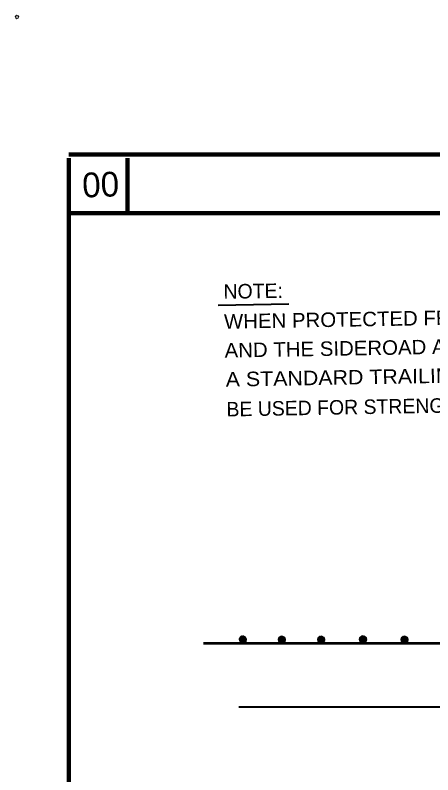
# Model space of a CAD drawing. Extents: x -8731 to 3797, y -68360 to -56618.
# Drawn here: x 2201 to 2602, y -67894 to -67164 of the extents above; entities that cross this region are included whole.
import ezdxf

# ---------------------------------------------------------------- set-up
doc = ezdxf.new("R2010")
doc.units = 0
doc.header["$LTSCALE"] = 6.7
doc.header["$PDMODE"] = 32
doc.header["$PDSIZE"] = 3.35
doc.layers.add('1', color=7, linetype='Continuous', lineweight=13)
doc.layers.add('3', color=7, linetype='Continuous', lineweight=40)

msp = doc.modelspace()

# ---------------------------------------------------------------- linework, layer by layer
at = {"layer": '1', "lineweight": 100}
for p, q in [((3744.98, -67297.56), (2252.74, -67297.56)), ((2308.98, -67301.04), (2308.98, -67353.8)), ((3744.98, -67353.8), (2252.74, -67353.8))]:
    msp.add_line(p, q, dxfattribs=at)
at = {"layer": '1'}
for p, q in [((2416.26, -67763.8), (2420.02, -67760.04)), ((2416.26, -67764.1), (2420.32, -67760.2)), ((2416.26, -67763.36), (2419.42, -67760.2)), ((2416.26, -67762.9), (2418.98, -67760.2)), ((2416.42, -67764.4), (2420.78, -67760.2)), ((2416.42, -67762.44), (2418.52, -67760.2)), ((2416.58, -67764.84), (2421.06, -67760.2)), ((2416.58, -67765.3), (2421.38, -67760.5)), ((2416.72, -67765.6), (2421.82, -67760.64)), ((2417.02, -67765.76), (2421.98, -67760.8)), ((2417.18, -67766.2), (2422.26, -67761.1)), ((2417.46, -67766.36), (2422.42, -67761.4)), ((2417.78, -67766.5), (2422.72, -67761.56)), ((2453.78, -67763.96), (2457.52, -67760.2)), ((2453.78, -67764.24), (2457.82, -67760.36)), ((2453.78, -67763.5), (2456.92, -67760.36)), ((2453.78, -67763.04), (2456.46, -67760.36)), ((2453.92, -67764.56), (2458.26, -67760.36)), ((2453.92, -67762.6), (2456.02, -67760.36)), ((2454.06, -67765), (2458.58, -67760.36)), ((2454.06, -67765.44), (2458.86, -67760.64)), ((2454.22, -67765.76), (2459.32, -67760.8)), ((2454.52, -67765.9), (2459.46, -67760.96)), ((2454.66, -67766.36), (2459.78, -67761.24)), ((2454.98, -67766.5), (2459.92, -67761.56)), ((2455.26, -67766.64), (2460.22, -67761.7)), ((2491.42, -67763.96), (2495.18, -67760.2)), ((2491.42, -67764.24), (2495.46, -67760.36)), ((2491.42, -67763.5), (2494.58, -67760.36)), ((2491.42, -67763.04), (2494.12, -67760.36)), ((2491.58, -67764.56), (2495.92, -67760.36)), ((2491.58, -67762.6), (2493.66, -67760.36)), ((2491.72, -67765), (2496.22, -67760.36)), ((2491.72, -67765.44), (2496.52, -67760.64)), ((2491.86, -67765.76), (2496.98, -67760.8)), ((2492.18, -67765.9), (2497.12, -67760.96)), ((2492.32, -67766.36), (2497.42, -67761.24)), ((2492.62, -67766.5), (2497.58, -67761.56)), ((2492.92, -67766.64), (2497.86, -67761.7)), ((2531.62, -67763.64), (2535.38, -67759.9)), ((2531.62, -67763.96), (2535.66, -67760.04)), ((2531.62, -67763.2), (2534.78, -67760.04)), ((2531.62, -67762.76), (2534.32, -67760.04)), ((2531.78, -67764.24), (2536.12, -67760.04)), ((2531.78, -67762.3), (2533.86, -67760.04)), ((2531.92, -67764.7), (2536.42, -67760.04)), ((2531.92, -67765.16), (2536.72, -67760.36)), ((2532.06, -67765.44), (2537.18, -67760.5)), ((2532.38, -67765.6), (2537.32, -67760.64)), ((2532.52, -67766.04), (2537.62, -67760.96)), ((2532.82, -67766.2), (2537.78, -67761.24)), ((2533.12, -67766.36), (2538.06, -67761.4)), ((2571.52, -67763.96), (2575.26, -67760.2)), ((2571.52, -67764.24), (2575.58, -67760.36)), ((2571.52, -67763.5), (2574.66, -67760.36)), ((2571.52, -67763.04), (2574.22, -67760.36)), ((2571.66, -67764.56), (2576.02, -67760.36)), ((2571.66, -67762.6), (2573.78, -67760.36)), ((2571.82, -67765), (2576.32, -67760.36)), ((2571.82, -67765.44), (2576.62, -67760.64)), ((2571.98, -67765.76), (2577.06, -67760.8)), ((2572.26, -67765.9), (2577.22, -67760.96)), ((2572.42, -67766.36), (2577.52, -67761.24)), ((2572.72, -67766.5), (2577.66, -67761.56)), ((2573.02, -67766.64), (2577.98, -67761.7)), ((2418.06, -67766.64), (2422.86, -67762)), ((2418.52, -67766.8), (2423.02, -67762.3)), ((2418.66, -67767.1), (2423.18, -67762.44)), ((2419.12, -67767.1), (2423.32, -67762.9)), ((2419.42, -67767.1), (2423.32, -67763.36)), ((2419.86, -67767.1), (2423.32, -67763.64)), ((2420.32, -67767.1), (2423.32, -67764.1)), ((2420.92, -67766.96), (2423.18, -67764.84)), ((2455.58, -67766.8), (2460.38, -67762.16)), ((2456.02, -67766.96), (2460.52, -67762.44)), ((2456.18, -67767.24), (2460.66, -67762.6)), ((2456.62, -67767.24), (2460.82, -67763.04)), ((2456.92, -67767.24), (2460.82, -67763.5)), ((2457.38, -67767.24), (2460.82, -67763.8)), ((2457.82, -67767.24), (2460.82, -67764.24)), ((2458.42, -67767.1), (2460.66, -67765)), ((2493.22, -67766.8), (2498.02, -67762.16)), ((2493.66, -67766.96), (2498.18, -67762.44)), ((2493.82, -67767.24), (2498.32, -67762.6)), ((2494.26, -67767.24), (2498.46, -67763.04)), ((2494.58, -67767.24), (2498.46, -67763.5)), ((2495.02, -67767.24), (2498.46, -67763.8)), ((2495.46, -67767.24), (2498.46, -67764.24)), ((2496.06, -67767.1), (2498.32, -67765)), ((2533.42, -67766.5), (2538.22, -67761.84)), ((2533.86, -67766.64), (2538.38, -67762.16)), ((2534.02, -67766.96), (2538.52, -67762.3)), ((2534.46, -67766.96), (2538.66, -67762.76)), ((2534.78, -67766.96), (2538.66, -67763.2)), ((2535.22, -67766.96), (2538.66, -67763.5)), ((2535.66, -67766.96), (2538.66, -67763.96)), ((2536.26, -67766.8), (2538.52, -67764.7)), ((2573.32, -67766.8), (2578.12, -67762.16)), ((2573.78, -67766.96), (2578.26, -67762.44)), ((2573.92, -67767.24), (2578.42, -67762.6)), ((2574.38, -67767.24), (2578.58, -67763.04)), ((2574.66, -67767.24), (2578.58, -67763.5)), ((2575.12, -67767.24), (2578.58, -67763.8)), ((2575.58, -67767.24), (2578.58, -67764.24)), ((2576.18, -67767.1), (2578.42, -67765))]:
    msp.add_line(p, q, dxfattribs=at)
at = {"layer": '1', "lineweight": 100}
msp.add_lwpolyline([(2252.74, -67301.04), (2252.74, -68319), (3743.5, -68319)], dxfattribs=at)
at = {"layer": '1'}
for centre in [(2419.72, -67763.65), (2457.22, -67763.8), (2494.87, -67763.8), (2535.07, -67763.5), (2574.97, -67763.8)]:
    msp.add_circle(centre, 3.52, dxfattribs=at)
msp.add_point((2202.8, -67165.34), dxfattribs=at)
at = {"layer": '3'}
for p, q in [((2396.02, -67442.36), (2463.98, -67441.16)), ((2714.62, -67828.6), (2415.98, -67828.6))]:
    msp.add_line(p, q, dxfattribs=at)
at = {"layer": '3', "lineweight": 53}
msp.add_line((2714.62, -67767.4), (2382.06, -67767.4), dxfattribs=at)

# ---------------------------------------------------------------- texts
at = {"layer": '1'}
msp.add_text('00', height=23.78, rotation=2.121, dxfattribs=at).set_placement((2265.94, -67338.94))
at = {"layer": '3'}
for s, rotation, p in [('NOTE:', 0.891, (2401.26, -67436.2)), ('BE USED FOR STRENGTH DEVELOPMENT.', 1, (2404.12, -67549.3))]:
    msp.add_text(s, height=13.95, rotation=rotation, dxfattribs=at).set_placement(p)
for s, rotation, width, p in [('WHEN PROTECTED FROM MAINLINE TRAFFIC', 0.988, 1.05, (2401.72, -67465)), ('AND THE SIDEROAD APPROACH SPEED IS LOW,', 0.985, 1.05, (2402.32, -67492.76)), ('A STANDARD TRAILING END TREATMENT MAY', 1.004, 1.1, (2403.38, -67520.64))]:
    msp.add_text(s, height=13.95, rotation=rotation, dxfattribs=dict(at, width=width)).set_placement(p)

doc.saveas('drawing.dxf')
